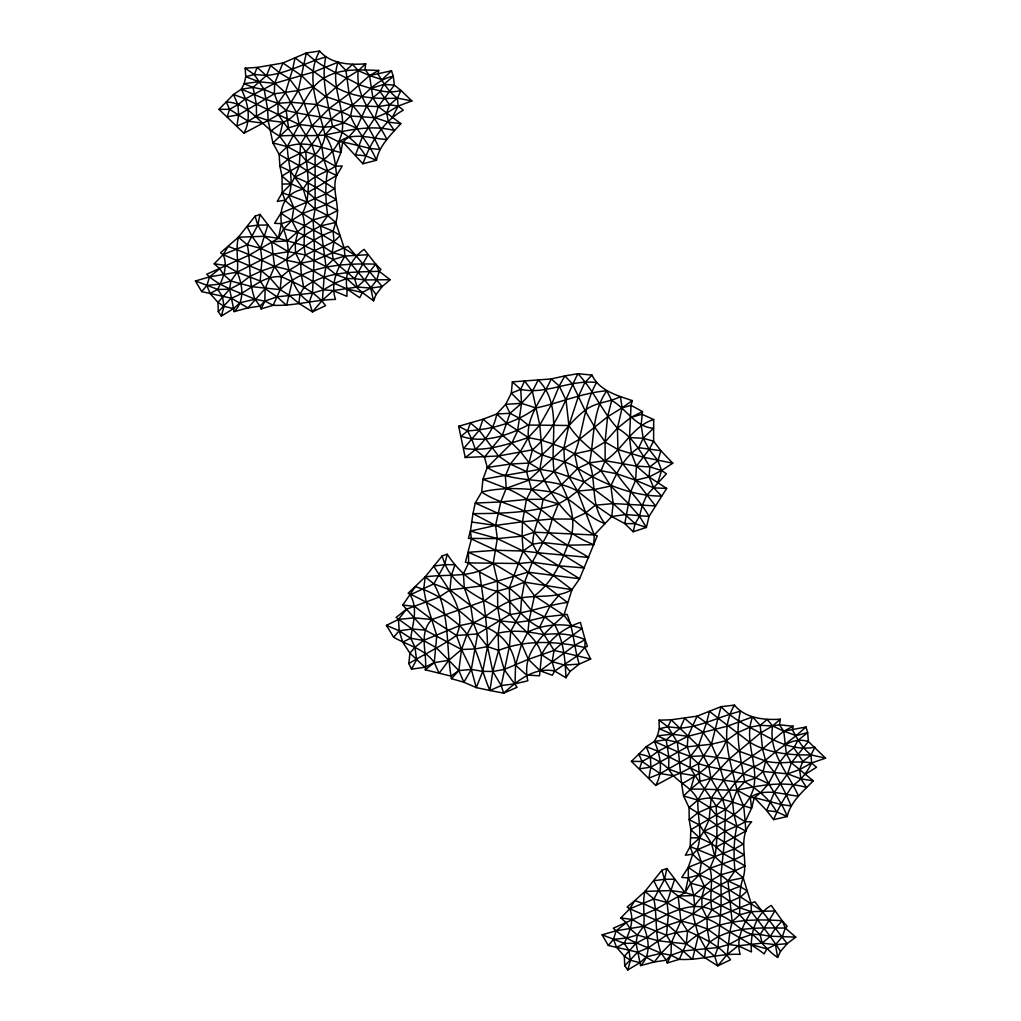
<?xml version="1.0" encoding="UTF-8"?>
<svg xmlns="http://www.w3.org/2000/svg" width="1021" height="1021" viewBox="0 0 1021 1021"><rect width="100%" height="100%" fill="white"/><g stroke="black" fill="none" stroke-linecap="round" stroke-linejoin="round"><path stroke-width="1.5" d="M565.928 677.765C565.2 659.477 563.771 641.201 554.658 624.788L544.742 616.939L531.162 610.188L521.565 598.332L509.288 587.994L479.513 571.926L468.639 562.903L465.423 562.252L471.408 538.986L470.439 531.06L472.965 513.627L475.25 503.047L481.682 491.982L482.946 479.27L487.259 467.427L511.84 443.076L517.558 431.041L521.514 403.333L520.736 389.371L524.526 380.973L532.413 391.349L539.79 425.132L542.33 455.034L539.867 469.354C549.809 496.5 569.208 520.059 594.26 534.991L597.285 535.821L579.609 578.728L571.964 589.704L563.937 615.178C545.329 633.262 520.863 650.977 527.844 680.816L515.056 683.828L501.247 685.55L489.927 690.477L476.284 687.605L463.853 682.219L451.448 678.684C445.667 646.778 450.567 613.174 433.836 583.859L425.17 576.916L408.119 593.29C426.74 601.343 444.046 612.472 459.692 625.618C477.356 642.988 480.266 668.704 489.927 690.477L503.634 693.157L517.06 687.299L504.17 669.47L498.605 650.377L498.159 633.224L500.06 620.87L497.725 607.406L497.418 580.936L493.22 563.286L497.316 538.603L495.593 525.432L500.762 501.962L506.263 488.319L505.369 475.977L510.309 464.083L520.391 451.537L528.316 437.575L539.79 425.132L552.055 403.333L559.24 386.002L564.804 375.919L577.873 373.699L592.001 375.077C599.225 390.686 617.258 395.548 632.267 400.602L631.042 405.35L629.485 437.562L631.425 453.426L636.44 466.112L635.611 480.253L630.672 491.79L624.788 523.594L633.173 531.75L646.382 527.449L649.037 516.422L666.636 488.408L649.075 476.973L636.44 466.112L605.159 460.675L589.538 462.858L577.746 468.358L561.537 484.72L542.904 499.282L526.453 499.422L500.762 501.962L475.25 503.047L498.58 513.563L522.458 521.769L534.251 532.196L543.095 542.534L584.382 567.957L558.64 565.813L532.286 562.201L518.872 563.503L468.639 562.903L463.445 573.853L464.261 587.675L470.694 605.734L473.246 622.733L477.586 633.939L487.515 646.587L492.811 671.486L501.247 685.55L503.634 693.157C517.8 680.471 534.213 666.79 554.709 671.014L565.928 677.765L570.088 671.422L579.277 664.122L590.674 659.03L584.842 647.48L585.122 639.708L580.375 622.389C564.077 627.928 549.119 638.852 541.615 654.691L539.535 675.8L526.581 675.047L515.528 665.182C511.853 640.958 495.479 628.745 473.246 622.733C456.425 607.521 437.269 593.29 415.356 586.667L402.785 605.07L425.259 630.123L461.518 649.509L475.237 648.948L487.515 646.587L498.605 650.377C525.904 639.554 556.649 641.214 584.842 647.48L587.394 646.28L585.122 639.708C572.092 633.747 557.606 633.007 543.555 634.615C528.648 631.68 513.129 629.51 498.159 633.224L487.515 646.587L482.716 671.346L476.284 687.605L471.319 669.419L461.518 649.509L456.502 635.47C468.218 609.563 445.845 586.986 433.823 566.132L442.233 555.845L447.249 554.237C458.761 571.939 475.85 586.998 496.997 591.197C512.759 601.497 522.305 618.981 539.496 627.392L554.033 650.377L590.674 659.03M390.137 279.716L364.88 279.933L354.619 278.669L339.393 265.996L333.254 259.551L304.449 245.704L278.401 238.263L260.01 214.41L255.071 216.184L257.828 225.118L264.337 236.272L271.599 241.824L274.547 266.532L281.388 276.691C297.111 283.761 315.527 291.189 325.508 305.687L312.439 311.89L298.885 303.339L289.377 295.452L280.201 289.645L270.195 278.146L261.567 270.91L223.127 254.65L220.549 252.774L238.391 237.217L247.286 244.772L260.546 248.294L286.659 260.266L300.697 263.278L334.467 283.315L346.974 288.969L346.936 296.345L333.14 290.615L323.555 289.824L312.49 293.116L276.997 296.805L264.847 301.118L260.061 306.121L247.988 307.908L234.166 311.609L229.636 289.262L230.886 281.017L237.217 272.148L272.556 254.267L288.356 251.702L305.509 254.931L314.009 260.597L326.018 266.545L335.807 274.509L346.642 278.554L362.327 292.517L373.558 300.787L376.06 294.584L382.173 286.556L390.137 279.716L379.161 271.292L375.754 264.158L364.076 249.354C351.556 258.071 344.141 273.717 346.974 288.969L359.762 297.724L362.327 292.517L370.636 288.037L382.173 286.556L347.931 246.278L314.009 260.597L300.697 263.278L289.237 270.182L281.388 276.691C261.236 275.147 248.754 292.261 231.218 298.158L218.29 311.775L221.366 316.051L233.554 308.623L240.152 302.714L254.944 299.255L264.847 301.118L273.22 305.279C294.176 306.223 314.596 299.702 335.539 299.408C330.255 284.693 337.198 268.689 344.958 256.041L344.23 248.077L335.73 222.45C341.295 206.842 331.021 191.131 336.598 175.523C335.156 161.318 333.382 147.088 325.01 135.014C318.897 107.894 304.462 77.838 319.599 51.05C330.791 63.953 349.769 65.191 365.709 63.774L364.995 69.402L369.551 75.567L372.882 97.786L378.242 106.592L400.794 123.643C391.094 134.632 379.34 145.288 376.443 160.284L362.889 163.768L342.775 141.906L338.883 141.919L325.01 135.014C310.014 136.418 294.788 134.759 279.575 136.023C260.521 126.323 249.979 102.904 226.266 101.934L218.966 109.349L243.93 133.228L268.14 120.427L286.135 110.345L298.247 90.563L306.326 52.964L319.599 51.05M780.516 951.393C771.621 937.482 761.194 924.822 751.316 911.664L739.638 914.79L711.127 900.445L685.104 892.596L666.828 868.539L661.838 870.3L664.569 879.311L671.027 890.554L678.148 896.119L680.892 920.916L687.58 930.973C702.92 938.057 720.622 945.714 730.5 959.817L717.699 965.853L704.516 957.481L705.741 948.56L709.544 942.306L707.311 928.957L706.979 917.943L711.969 909.698C708.944 895.825 713.653 881.902 709.965 868.258L714.853 856.632L711.611 843.614L699.73 825.083L689.201 819.646L698.032 812.716L709.863 807.522L716.168 806.041C729.109 793.24 737.073 775.501 753.817 766.809C772.795 759.739 784.881 734.482 808.377 741.514L825.568 758.144L811.031 754.902C802.34 748.189 797.414 738.936 792.27 729.683L793.202 726.225L783.783 731.189L762.521 748.942L741.782 763.223L723.685 780.159L711.139 798.205L709.072 819.812L703.852 831.26L699.666 837.896L690.17 846.549L714.853 856.632L722.689 863.983L734.941 870.798L743.199 877.805L751.124 903.355L751.316 911.664C743.39 924.056 735.643 939.537 740.161 954.38C719.665 953.257 699.768 960.633 679.297 959.357L671.027 955.222L661.149 953.295L646.535 956.779L639.937 962.675L627.775 969.95L624.699 965.687L637.653 952.197L648.577 947.616L666.458 935.185L676.451 932.428L687.58 930.973L695.441 924.669L706.979 917.943L720.328 915.454L754.813 901.747L787.204 943.659L775.488 944.693L762.151 943.098L760.135 934.585L774.926 910.962L751.316 911.664L738.949 907.516L720.813 895.226L704.669 886.943L699.232 874.882L701.44 862.069L697.075 849.855C702.933 833.57 697.254 816.723 697.841 800.094C691.881 786.221 675.596 782.328 668.653 769.017C660.459 761.117 650.083 755.834 638.827 754.072L631.437 761.36L655.661 785.417L673.592 775.718L679.96 773.254L698.402 763.695L711.433 744.245L720.992 706.685L734.444 705.115C745.279 718.439 764.308 720.188 780.35 719.218L779.431 724.833L783.783 731.189L786.323 753.753L791.352 762.802L813.278 780.797C803.042 791.403 790.701 801.587 787.165 816.545L773.573 819.633L766.618 810.534L754.353 797.631L750.295 797.375L736.983 790.165C721.553 790.318 706.175 788.646 690.617 789.233L683.56 795.972L689.073 807.585L689.201 819.646L690.847 829.716L690.17 846.549L685.385 855.215L692.787 854.194L697.075 849.855L711.611 843.614C718.516 830.979 733.805 828.733 745.177 821.752L751.686 821.816C736.626 837.679 748.75 859.337 743.199 877.805C738.757 889.444 739.88 902.449 739.638 914.79L745.534 921.376L760.135 934.585L770.332 936.231L795.729 937.112L785.277 928.038L782.239 920.738L771.225 905.423C754.723 914.893 750.18 934.304 751.443 951.955L738.221 945.778L728.841 944.514L717.954 947.539L683.049 950.985L671.027 955.222L666.279 960.174L654.308 961.973L640.575 965.611L636.057 943.264L637.321 935.045L643.677 926.264C667.07 914.931 696.08 894.804 720.328 915.454C732.491 919.474 739.625 931.101 752.107 934.292C761.411 941.26 767.792 951.1 777.632 957.443L780.516 951.393L787.204 943.659L795.729 937.112M261.925 122.992L248.205 121.193L229.585 109.324L226.266 101.934L233.477 94.494L241.352 89.21L244.198 83.696L245.755 76.652L245.155 68.165L254.318 74.533L264.222 89.567L267.604 109.107L268.14 120.427L272.901 142.978L279.129 154.362L279.869 166.232L282.026 176.135L282.204 192.688L307.193 202.043L315.132 209.101L327.741 215.622L335.73 222.45L333.127 231.205C310.678 238.212 294.852 256.08 274.547 266.532L265.103 288.675L264.847 301.118L261.07 308.916L273.22 305.279L280.201 289.645L281.388 276.691M711.969 909.698L740.71 896.846L747.232 890.95L740.059 886.496C717.533 893.196 701.21 910.438 680.892 920.916L671.295 942.894L671.027 955.222L667.275 962.943L679.297 959.357L686.24 943.915L687.58 930.973M458.684 426.268L467.592 430.9C491.65 429.343 516.511 422.758 535.987 408.004C559.763 402.938 582.57 392.753 606.78 390.762L611.694 400.462L607.572 416.785L605.07 441.94L605.159 460.675L601.037 470.732L584.076 481.861L577.516 491.075L568.021 498.439L558.347 503.915L542.904 499.282L531.533 489.429L526.53 471.574L532.49 449.814C556.088 429.93 564.562 400.194 577.873 373.699C593.584 390.124 602.135 411.565 617.437 428.182C633.007 436.95 640.971 452.341 649.854 466.891L649.075 476.973L653.785 487.885L661.634 496.104C631.386 496.066 603.22 483.66 577.746 468.358C563.949 458.965 546.35 459.042 532.49 449.814L498.465 455.979L465.244 457.51L458.684 426.268L483.048 419.235L496.755 413.939L506.658 423.332L528.316 437.575L541.347 440.217L553.037 443.969L563.822 448.142L574.606 453.809L601.037 470.732L610.839 485.996L613.187 503.57L611.707 516.524L594.26 534.991L534.251 532.196L522.101 536.165L497.316 538.603L468.371 538.399L470.439 531.06L497.316 538.603L523.109 551.021L532.286 562.201L553.612 575.704L571.964 589.704C552.935 600.667 529.797 592.384 509.734 601.395C496.308 606.448 486.609 617.565 473.246 622.733L467.069 634.207L461.518 649.509L448.819 660.306L434.282 662.616L424.889 667.236L411.501 669.176L416.568 659.706L414.973 647.237L410.748 638.253C412.586 623.844 418.457 608.427 410.136 594.886L433.836 583.859L449.967 589.921L485.32 616.569L500.06 620.87L515.631 622.516L529.044 620.768L544.742 616.939L567.051 614.4C573.776 630.11 573.917 647.697 579.277 664.122L564.639 665.067L552.17 661.659L541.615 654.691C537.11 636.542 519.689 628.668 510.117 614.412L509.288 587.994L523.109 551.021L522.101 536.165L522.458 521.769L526.453 499.422L531.533 489.429C547.537 479.551 559.534 464.849 574.606 453.809L591.261 450.223L605.07 441.94L617.437 428.182L631.08 417.359L641.967 414.245L653.695 419.567L653.606 441.212L649.139 449.47L636.44 466.112L649.854 466.891L661.608 470.502L666.432 473.782L646.727 495.262L642.26 505.535L639.503 516.243L635.1 523.633L633.173 531.75M515.056 683.828L515.528 665.182L521.629 643.996L527.934 631.922L529.044 620.768L534.481 595.805C551.149 583.157 560.708 564.46 567.65 545.214C580.413 521.221 567.025 492.926 554.122 471.689C549.757 440.957 562.622 404.724 538.22 379.94L512.338 381.88L511.342 393.123L505.689 404.342L496.755 413.939C493.577 432.368 480.049 447.045 465.244 457.51M261.07 308.916L260.061 306.121L254.944 299.255C238.48 291.623 220.115 287.271 206.663 274.279L249.392 255.046L278.401 238.263L283.736 228.857L291.815 220.459L302.293 213.644C312.324 194.577 306.951 172.268 305.751 151.81C296.983 138.805 286.365 127.408 278.108 114.199L277.942 103.312L274.355 93.804L274.649 83.352L282.881 63.034L306.326 52.964C321.156 67.871 341.142 74.227 358.894 84.705C372.818 88.942 386.168 94.506 400.985 90.448L411.884 100.939L398.19 106.069L386.653 112.999L375.026 117.734L350.56 115.986L341.218 111.697L316.548 104.474L291.457 102.304L277.942 103.312L265.651 99.267L241.352 89.21C248.065 102.776 251.562 119.253 243.93 133.228M734.444 705.115C718.452 731.585 731.074 762.61 736.983 790.165C760.096 785.328 783.171 780.708 806.539 787.459L800.898 778.857L799.596 769.592L802.876 761.385L811.031 754.902L814.949 747.181C795.499 750.984 776.994 742.535 760.53 733.014C746.274 725.727 732.236 718.414 720.992 706.685L697.062 716.168L687.963 736.294L687.248 746.836L690.49 756.433L690.107 767.384C697.802 780.861 707.961 792.692 716.168 806.041C716.819 822.913 717.916 839.913 714.853 856.632L688.269 867.34L681.773 877.473L688.358 877.843L699.232 874.882L709.965 868.258L733.678 859.924L744.258 854.858C730.577 847.213 718.631 836.71 703.852 831.26C723.634 822.186 747.755 810.648 753.689 787.689C758.756 764.206 743.365 740.327 752.592 716.908L760.198 725.344L762.521 748.942L765.673 761.028L774.505 772.603L786.234 794.517L791.02 805.926L781.601 804.612L754.353 797.631L751.609 808.16L745.177 821.752L745.815 831.094L716.283 847.034L711.611 843.614L699.666 837.896L690.847 829.716L725.561 809.462L732.58 801.766L736.983 790.165L744.679 781.729L755.412 778.079L763.108 771.493L765.673 761.028L738.693 751.06L726.263 740.659L715.453 729.415L697.062 716.168L671.142 719.805L659.056 720.162L659.272 728.726L657.409 735.822L654.359 741.412L646.267 746.67L638.827 754.072L641.992 761.475L660.204 773.573L673.592 775.718M234.166 311.609C245.066 300.876 242.59 284.923 237.217 272.148C238.735 260.457 235.417 248.792 238.391 237.217L255.071 216.184M640.575 965.611C651.424 954.916 648.858 939.026 643.677 926.264C645.132 914.612 642.056 902.947 644.991 891.41L661.838 870.3M468.639 562.903L468.422 552.297L495.772 550.268L523.109 551.021L532.694 544.167L543.095 542.534L567.65 545.214L593.763 544.652L594.26 534.991L577.516 491.075L568.901 476.705L564.549 461.645L563.822 448.142L568.876 425.489L578.294 396.722L584.739 382.722L592.001 375.077M527.934 631.922C544.64 624.01 564.383 622.58 581.932 628.515L561.92 643.256L554.033 650.377L528.329 659.349L504.17 669.47L492.811 671.486L482.716 671.346L471.319 669.419L458.825 670.593L451.014 676.106L425.285 669.814C427.595 652.827 417.946 633.671 431.845 619.505L484.337 600.961L496.997 591.197L509.288 587.994L524.526 582.161L571.964 589.704M449.967 589.921L451.32 575.576L454.996 564.766L444.607 564.587L433.823 566.132L425.17 576.916L423.741 589.104L426.127 601.65L436.758 635.56L434.282 662.616L439.145 673.247L448.819 660.306L436.209 647.659L423.473 640.448L412.139 629L396.135 617.411L406.409 609.243L438.992 597.196L449.967 589.921L480.687 586.041L527.985 572.168L579.609 578.728L537.352 552.693L523.109 551.021M411.501 669.176L408.847 663.548L409.906 653.172L414.973 647.237L423.473 640.448L459.692 625.618L473.246 622.733M218.966 109.349L229.585 109.324L237.893 104.678L245.397 98.846L274.649 83.352L313.587 72.019L338.028 62.243L345.889 70.385L349.118 93.728L352.666 105.584L350.56 115.986L343.439 123.018L332.578 126.54L325.01 135.014C322.585 157.349 298.158 165.083 282.026 176.135L291.189 183.882L303.288 189.179L307.921 192.42L336.598 175.523L342.265 165.951L335.399 166.244C324.589 173.787 309.312 176.11 303.288 189.179C285.51 192.88 279.014 206.625 281.439 223.612C286.135 235.009 290.296 248.014 286.659 260.266C290.206 275.912 294.763 293.104 309.286 302.127L312.439 311.89L322.381 300.263L324.142 276.64L326.018 266.545L320.517 225.896C309.44 216.286 295.311 210.926 285.038 200.193L282.204 192.688L291.189 183.882L294.61 177.22L299.332 165.759L300.506 144.191L311.916 125.902L329.17 108.545L349.118 93.728L369.551 75.567L378.727 70.411L377.923 73.908C383.36 82.829 388.529 91.813 397.36 98.118L411.884 100.939M298.885 303.339L299.983 294.29L303.786 287.731C325.086 271.076 353.534 272.25 379.161 271.292L380.961 269.404L375.754 264.158C342.507 263.15 305.726 265.396 280.201 289.645L251.893 286.684L230.886 281.017L223.727 274.802L219.732 268.702L214.206 263.814L223.127 254.65L228.232 246.431C244.045 252.161 259.513 258.977 274.547 266.532C292.759 269.621 309.797 277.431 323.555 289.824L334.467 283.315L346.642 278.554L354.619 278.669L368.058 254.714L344.958 256.041L332.17 252.481L313.996 240.318L297.826 232.329L283.736 228.857M461.518 649.509L458.825 670.593L463.853 682.219L471.319 669.419L477.586 633.939L510.117 614.412C529.529 612.319 547.971 604.879 567.421 602.467L527.985 572.168L518.872 563.503L495.772 550.268L471.408 538.986M606.78 390.762C592.078 411.527 594.375 438.775 589.538 462.858C596.736 482.984 590.176 506.186 605.057 523.62C584.842 516.703 572.845 496.972 551.863 492.058C528.597 488.485 504.821 486.558 481.682 491.982C499.078 504.183 521.871 505.484 537.48 520.34C550.23 537.85 570.892 546.324 588.785 557.453L537.352 552.693L532.694 544.167C532.898 528.47 541.475 514.673 542.904 499.282M292.312 281.03L286.569 305.356L276.997 296.805L265.103 288.675L260.176 280.992L261.963 260.24L260.546 248.294L267.834 225.016L257.828 225.118L247.082 226.585L252.123 236.489L260.546 248.294M690.17 846.549L692.787 854.194L688.269 867.34L688.358 877.843L690.681 883.216L693.744 895.455L694.637 906.023L692.927 914.688L698.377 935.389L692.455 959.434L683.049 950.985L671.295 942.894L666.458 935.185L668.41 914.51L667.032 902.5L674.639 879.247L664.569 879.311L653.746 880.753L658.775 890.708L667.032 902.5C683.075 913.782 703.418 914.28 719.32 925.217C734.048 935.185 750.078 942.919 764.104 953.856L766.937 948.892L775.488 944.693L782.341 936.793L785.277 928.038L787.178 926.238L782.239 920.738C749.069 918.517 711.905 919.704 686.24 943.915L658.188 940.8L637.321 935.045L630.225 928.829L626.281 922.742L620.845 917.943L629.715 908.805L634.82 900.624L644.991 891.41L671.027 890.554L685.104 892.596L690.681 883.216L699.232 874.882C722.192 883.918 742.458 898.289 763.095 911.676M489.927 690.477L492.811 671.486L498.605 650.377M698.377 935.389L705.741 948.56L714.726 956.332L717.699 965.853L727.309 954.444L729.926 931.56L732.146 921.631L727.973 880.919C717.265 870.671 702.665 865.553 692.787 854.194M303.786 287.731L301.272 274.496L300.697 263.278L295.465 252.8L295.286 242.564L297.826 232.329L291.815 220.459L293.857 207.722L288.854 195.764C294.456 179.492 287.705 163.041 287.284 146.603L279.575 136.023L282.932 122.303C303.862 114.569 305.534 88.648 323.772 78.375C340.172 67.782 360.26 69.977 378.727 70.411M554.033 650.377L552.17 661.659L554.709 671.014L552.31 675.264L540.071 670.746L528.329 659.349L521.629 643.996L510.794 631.144L500.06 620.87M345.889 70.385L352.602 64.4L358.256 70.628L369.551 75.567L391.49 70.794L393.302 76.269L383.807 84.398L380.106 91.737L372.882 97.786L366.386 106.733L356.495 128.314L348.825 136.878L342.775 141.906L340.886 152.486L335.399 166.244L315.106 154.809L305.751 151.81L299.957 153.418L288.279 159.085L279.869 166.232L290.602 171.26L303.288 189.179L307.193 202.043L280.928 213.172L274.56 223.344L281.439 223.612L291.815 220.459C315.081 228.742 335.399 243.049 356.291 256.003M501.247 685.55L509.39 646.484L510.794 631.144L520.531 613.187L521.565 598.332L524.526 582.161L532.286 562.201L548.341 532.528L552.272 518.974L558.347 503.915C530.997 512.912 501.541 513.486 472.965 513.627L495.593 525.432L522.101 536.165L532.694 544.167M526.53 471.574L510.309 464.083L498.465 455.979L479.232 430.339L470.4 422.975L467.592 430.9L471.983 439.655L475.441 449.687L484.49 457.166L487.259 467.427C514.571 485.537 549.349 475.122 577.516 491.075L594.107 489.57L610.839 485.996L628.579 503.787L639.503 516.243L646.382 527.449L635.1 523.633L613.187 503.57L584.076 481.861L554.122 471.689L539.867 469.354L482.946 479.27L506.263 488.319L528.597 480.253L563.822 448.142L579.915 439.004L607.572 416.785L622.146 407.813L631.042 405.35L642.464 411.591L641.15 424.864L643.179 438.264L649.139 449.47L657.945 460.637L661.608 470.502L657.664 483.099M338.028 62.243C329.681 85.841 346.157 108.966 341.946 132.36C336.904 155.205 313.906 167.738 294.61 177.22C309.733 182.083 322.228 192.101 336.279 199.337L325.865 204.723L302.293 213.644C307.142 227.058 301.922 241.135 305.509 254.931L300.697 263.278M260.01 214.41L257.828 225.118L247.286 244.772L223.127 254.65C228.372 266.43 222.846 278.656 217.703 289.402L210.045 293.474L201.686 291.623L195.432 280.966L209.56 276.882L237.217 272.148L260.176 280.992M281.439 223.612L278.401 238.263L264.337 236.272L238.391 237.217M666.828 868.539L664.569 879.311L653.874 898.99L629.715 908.805L627.162 906.954L634.82 900.624L643.383 903.611L680.892 920.916L695.441 924.669L707.311 928.957L728.841 944.514L739.855 938.541L752.107 934.292L760.135 934.585M688.358 877.843L685.104 892.596L655.865 909.239L613.289 928.229C626.613 941.171 644.787 945.701 661.149 953.295L666.279 960.174L667.275 962.943M487.259 467.427L510.309 464.083L529.312 463.011C552.884 451.397 564.371 425.859 584.995 410.404C595.485 402.057 608.95 402.555 620.385 396.633L622.146 407.813L617.437 428.182L617.909 449.534L622.414 463.343L655.482 505.893L613.187 503.57L595.32 505.216L585.467 513.053L572.551 519.115L552.272 518.974L522.458 521.769L495.593 525.432L470.439 531.06M447.249 554.237L444.607 564.587L433.836 583.859M379.161 271.292L376.851 280.009L370.636 288.037L373.558 300.787M221.366 316.051L224.007 306.338L222.425 296.396L217.703 289.402L195.432 280.966M627.775 969.95L630.429 960.289L628.847 950.321L624.201 943.353L602.096 934.815L608.299 945.459L637.653 952.197L654.308 961.973L661.149 953.295L671.295 942.894M350.56 115.986C357.005 132.003 369.998 144.165 376.443 160.284L365.544 155.805L355.525 154.822L362.621 136.214L375.026 117.734L378.242 106.592L394.348 85.113L393.302 76.269C371.389 80.187 360.885 103.517 341.218 111.697C325.035 120.874 317.888 138.626 305.751 151.81M229.585 109.324L227.198 116.79L238.659 114.875L274.355 93.804L298.247 90.563L312.796 86.759L325.648 96.536L352.666 105.584L378.242 106.592L389.575 104.806L398.19 106.069L403.308 110.153C382.76 121.627 370.751 142.43 362.889 163.768M601.037 470.732L616.85 473.757L635.611 480.253L649.075 476.973L661.608 470.502L672.762 463.215L643.307 457.178L617.909 449.534L605.07 441.94L594.503 426.816L584.995 410.404L572.322 383.666L564.804 375.919L551.225 378.931L538.22 379.94L532.413 391.349L521.514 403.333L510.028 413.301L502.358 435.201L484.49 457.166M752.592 716.908L727.577 726.084L687.963 736.294L658.073 751.226L650.351 756.982L641.992 761.475L639.478 768.851L650.888 767.128L687.248 746.836L711.433 744.245L726.263 740.659L737.558 732.606L750.18 727.169L760.198 725.344L772.616 725.905L779.431 724.833L793.202 726.225M655.661 785.417C663.573 771.685 660.523 755.17 654.359 741.412L678.34 752.081L690.49 756.433L704.107 755.782L729.339 758.909L753.817 766.809L763.108 771.493C768.762 787.753 781.461 800.209 787.165 816.545L776.522 811.784L766.618 810.534L774.403 792.194L787.574 773.867L791.352 762.802L808.377 741.514L807.649 732.568L806.003 726.99L783.783 731.189L772.616 725.905L767.192 719.486L760.198 725.344M309.286 302.127L312.49 293.116L314.557 250.566L313.166 219.949L315.132 209.101L315.106 154.809L311.775 144.561L299.204 124.575L296.664 112.821L285.433 92.681L257.177 67.424L245.155 68.165M371.759 88.163L383.807 84.398L394.348 85.113L400.985 90.448L397.36 98.118L389.575 104.806L386.653 112.999L388.401 122.15L394.451 130.522C370.904 124.434 348.072 130.318 325.01 135.014M714.726 956.332L717.954 947.539L721.107 905.474L720.941 874.742L724.323 842.67L725.561 809.462L722.6 798.984L710.91 778.398L708.88 766.554L698.428 746.019L671.142 719.805L667.964 726.837L677.28 742.241C679.731 760.198 680.369 778.117 683.56 795.972L697.841 800.094L709.863 807.522L716.295 815.32L745.815 831.094M773.573 819.633C778.678 807.624 785.264 796.176 792.743 785.43C801.243 779.967 807.33 772.067 811.593 763.006L811.031 754.902C790.139 755.259 767.83 753.307 749.644 742.203C736.205 731.904 722.689 721.924 709.493 711.331L706.481 722.996L698.428 746.019L690.49 756.433L660.204 773.573L648.884 778.155L650.888 767.128L650.351 756.982L646.267 746.67L658.073 751.226L710.91 778.398L735.656 781.869L744.679 781.729C757.327 789.322 769.323 798.601 776.522 811.784M274.649 83.352L258.683 81.718L245.755 76.652L254.318 74.533L257.177 67.424L282.881 63.034L301.693 75.694L312.796 86.759M532.49 449.814C518.757 424.557 541.487 401.176 551.225 378.931L559.24 386.002L566.068 400.194L568.876 425.489C581.319 445.207 602.658 455.8 616.85 473.757C626.83 488.574 640.307 500.775 649.037 516.422L625.835 514.533L611.707 516.524L595.32 505.216L577.516 491.075M610.839 485.996C617.399 471.447 624.826 456.515 638.776 447.683L643.179 438.264L653.491 428.258C634.922 427.02 626.524 408.706 611.694 400.462M626.281 922.742L616.122 930.795L613.493 939.333L616.582 947.348L624.201 943.353C629.268 932.645 634.858 920.559 629.715 908.805L667.925 925.154L676.451 932.428L686.24 943.915L695.263 949.683L704.516 957.481M539.496 627.392L550.14 605.721L558.691 595.473M365.709 63.774L358.256 70.628L346.502 78.03L316.548 104.474L299.204 124.575L287.284 146.603L279.129 154.362L299.332 165.759L334.518 188.668L326.567 193.556L307.193 202.043M392.128 117.747L398.19 106.069L397.36 98.118C376.66 99.216 354.453 97.85 336.075 87.398C322.24 77.711 308.623 67.948 295.082 57.878L292.529 69.556L285.433 92.681L277.942 103.312L248.205 121.193L236.898 126.03L238.659 114.875L237.893 104.678L233.477 94.494L245.397 98.846L299.204 124.575L323.887 127.178L332.578 126.54C345.532 133.802 357.861 142.787 365.544 155.805M754.353 797.631L760.683 792.641L768.405 783.911L779.419 762.61L786.323 753.753L793.84 747.844L797.822 740.519L807.649 732.568L796.163 735.618L785.545 743.964M282.204 192.688L277.291 201.418L285.038 200.193M780.35 719.218L772.616 725.905L760.53 733.014L729.339 758.909L710.91 778.398L697.841 800.094L689.073 807.585L709.072 819.812L743.148 844.125L734.801 848.796L714.853 856.632M726.263 740.659C718.337 761.385 700.432 773.42 682.041 783.783M406.409 609.243L398.458 619.415L386.423 625.375L393.634 637.244C407.456 645.336 424.672 648.68 434.282 662.616L425.285 669.814M265.103 288.675L247.988 307.908L231.218 298.158L210.045 293.474L206.906 285.446L209.56 276.882L219.732 268.702M375.754 264.158L369.704 271.535L364.88 279.933L357.133 287.054L333.14 290.615L322.381 300.263M201.686 291.623L206.906 285.446L220.23 284.093L230.886 281.017M608.299 945.459L613.493 939.333L626.703 938.005L637.321 935.045M393.634 637.244L399.198 630.799L412.139 629L425.259 630.123M584.842 647.48L577.529 655.699L554.709 671.014M782.239 920.738L775.628 928.025L770.332 936.231L762.151 943.098L738.221 945.778L727.309 954.444M451.448 678.684L458.825 670.593L448.819 660.306M605.159 460.675C623.269 449.061 632.497 425.948 653.695 419.567M241.352 89.21L253.029 87.423L266.609 75.439C287.59 73.321 305.726 62.447 325.75 57.01C320.875 80.736 328.239 103.466 332.578 126.54M274.547 266.532L261.567 270.91L249.839 276.385L240.777 283.417L229.636 289.262L217.945 302.356L218.29 311.775M680.892 920.916L667.925 925.154L656.222 930.578L647.123 937.469L636.057 943.264L624.354 956.23L624.699 965.687M326.018 266.545L333.254 259.551L344.958 256.041C354.734 269.327 366.488 281.03 376.06 294.584M654.359 741.412L666.139 739.817L680.241 728.113C701.465 726.633 720.073 716.18 740.429 711.28C734.61 735.043 740.889 758.284 744.679 781.729M391.49 70.794L382.007 79.638L369.551 75.567M732.146 921.631L739.638 914.79M299.204 124.575L288.56 127.867L272.901 142.978L287.284 146.603L299.957 153.418L306.326 160.986L336.598 175.523M806.003 726.99L796.163 735.618L783.783 731.189M710.91 778.398L699.972 781.384L690.617 789.233L694.535 775.679L679.96 773.254L668.653 769.017L668.895 756.918L666.139 739.817L657.409 735.822L672.035 734.188L687.963 736.294M467.592 430.9L461.198 436.209C483.124 444.109 508.369 435.303 528.151 425.042L568.876 425.489M649.854 466.891L657.945 460.637L660.881 450.72L653.606 441.212L643.179 438.264L629.485 437.562M540.071 670.746L574.644 645.361L585.122 639.708M477.586 633.939L456.502 635.47C441.506 646.153 424.634 654.053 408.847 663.548M270.91 130.905L282.932 122.303L268.14 120.427L256.462 116.547L256.411 104.321L253.029 87.423L244.198 83.696L258.683 81.718M622.146 407.813L632.267 400.602M425.17 576.916C447.964 573.534 474.203 578.869 493.22 563.286L524.526 582.161L534.481 595.805L563.937 615.178L571.824 625.707M709.544 942.306C731.1 925.792 759.65 928.102 785.277 928.038M804.867 774.543L816.519 767.282L811.593 763.006C796.52 759.892 780.925 765.163 765.673 761.028M631.08 417.359L642.464 411.591M305.509 254.931L333.995 241.594L340.338 235.596L333.127 231.205L320.517 225.896C308.495 232.775 295.439 239.067 288.356 251.702L271.599 241.824L287.003 240.956L305.049 225.399L313.166 219.949L327.741 215.622L337.76 210.39L315.208 198.84L307.921 192.42M424.889 667.236L409.906 653.172L402.67 642.043L410.748 638.253L423.473 640.448M584.076 481.861L577.746 468.358L574.606 453.809C583.604 430.454 583.872 404.75 596.506 382.556C570.611 379.136 546.184 395.038 520.736 389.371L511.342 393.123L521.514 403.333L535.987 408.004M763.108 771.493L787.574 773.867L799.596 769.592L811.593 763.006L825.568 758.144M528.316 437.575C507.679 444.288 485.766 451.997 463.815 448.334L479.232 430.339L483.048 419.235L511.84 443.076L520.391 451.537L529.312 463.011L539.867 469.354M602.096 934.815L616.122 930.795L643.677 926.264L666.458 935.185M335.73 222.45L320.517 225.896L327.741 215.622C325.52 200.895 324.984 185.631 327.524 170.941L323.81 159.327L321.819 146.986L317.939 136.176L311.916 125.902L304.143 102.891L298.247 90.563L289.262 78.591L279.55 72.746L270.578 65.535L266.609 75.439L254.318 74.533M716.283 847.034L723.404 853.709L745.266 865.923L734.941 870.798L720.941 874.742L711.969 880.013L693.744 895.455L678.148 896.119L694.637 906.023C702.218 893.528 715.593 887.466 727.973 880.919L734.941 870.798C733.525 855.968 733.64 840.691 736.868 826.104L733.908 814.311L732.58 801.766L729.236 790.713L723.685 780.159L716.793 756.74L711.433 744.245L702.793 731.968L693.323 725.816L684.632 718.325L680.241 728.113L667.964 726.837L659.272 728.726L672.035 734.188M743.199 877.805L727.973 880.919L740.059 886.496M287.284 146.603C305.649 139.673 323.287 148.683 340.886 152.486L338.883 141.919C353.164 131.352 370.929 138.754 386.882 139.456C375.996 116.904 354.887 97.939 358.256 70.628M697.841 800.094C716.627 793.891 734.061 803.476 751.609 808.16L750.295 797.375C764.997 787.395 782.52 794.695 798.499 796.15C788.569 773.025 768.213 753.179 772.616 725.905M521.514 403.333L505.689 404.342L510.028 413.301L519.855 418.47L528.151 425.042M496.755 413.939L510.028 413.301M282.613 184.074L291.189 183.882M217.703 289.402L229.636 289.262M624.201 943.353L636.057 943.264M635.1 523.633L624.788 523.594L611.707 516.524M631.437 761.36L641.992 761.475M691.026 837.794L699.666 837.896M666.636 488.408L653.785 487.885L635.611 480.253M370.636 288.037L357.133 287.054L354.619 278.669M456.502 635.47L431.845 619.505L414.271 617.858L398.458 619.415L399.198 630.799L402.67 642.043M402.785 605.07L414.526 606.385L431.845 619.505M400.794 123.643L388.401 122.15L375.026 117.734M620.845 917.943L632.152 919.474L643.677 926.264M214.206 263.814L225.667 265.447L237.217 272.148M471.574 522.012L495.593 525.432M813.278 780.797L800.898 778.857L787.574 773.867M638.776 447.683L660.881 450.72L672.762 463.215M253.029 87.423L264.222 89.567L274.355 93.804M666.139 739.817L677.28 742.241L687.248 746.836M346.974 288.969L362.327 292.517M277.942 103.312L286.135 110.345C309.593 116.751 334.62 116.534 356.495 128.314M233.554 308.623L224.007 306.338L217.945 302.356L210.045 293.474M639.937 962.675L630.429 960.289L624.354 956.23L616.582 947.348M342.775 141.906L370.355 148.466L379.85 149.5C372.486 133.93 364.344 118.385 352.666 105.584M644.991 891.41L653.874 898.99L667.032 902.5M690.681 883.216L704.669 886.943L701.823 897.102L701.976 907.414L706.979 917.943M690.49 756.433L698.402 763.695C721.681 770.97 746.887 771.302 768.405 783.911M751.928 944.795L766.937 948.892M716.168 806.041L725.561 809.462L745.177 821.752L743.76 806.539L736.983 790.165M386.423 625.375L399.198 630.799L410.748 638.253M468.422 552.297L493.22 563.286M593.763 544.652C560.529 532.158 539.254 501.49 506.263 488.319M510.117 614.412C484.694 599.544 449.712 587.7 442.233 555.845M280.928 213.172L291.815 220.459M688.269 867.34L699.232 874.882M659.056 720.162L667.964 726.837M512.338 381.88L520.736 389.371M564.639 665.067L570.088 671.422M389.575 104.806L380.106 91.737M802.876 761.385L793.84 747.844M254.944 299.255C248.154 281.643 251.064 262.767 247.286 244.772M661.149 953.295C654.525 935.721 657.486 916.947 653.874 898.99M286.135 110.345L288.56 127.867M775.488 944.693L777.632 957.443M333.254 259.551L332.17 252.481L333.995 241.594L333.127 231.205M698.402 763.695L699.972 781.384M479.513 571.926C482.703 596.736 487.221 621.355 487.515 646.587"/></g></svg>
